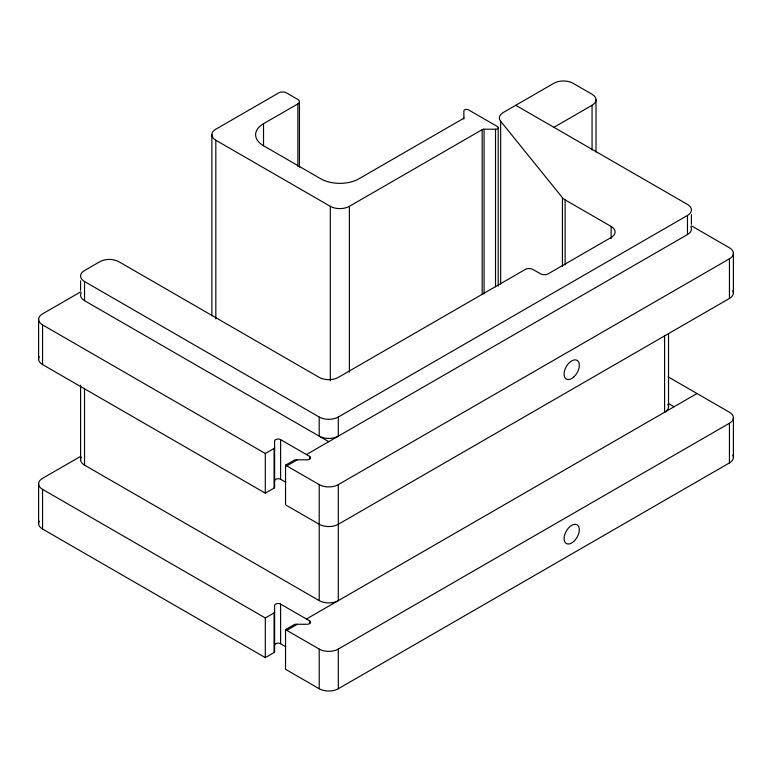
<?xml version="1.0" encoding="UTF-8"?>
<svg xmlns="http://www.w3.org/2000/svg" width="772" height="772" viewBox="0 0 772 772"><rect width="100%" height="100%" fill="white"/><g stroke="black" fill="none" stroke-linecap="round" stroke-linejoin="round"><path stroke-width="1.16" d="M668.523 406.738L668.523 333.533M733.4 457.41L733.4 417.748M733.4 292.955L733.4 253.293M463.866 117.556A2.702 1.554 0 0 1 463.084 118.656L358.932 178.786A26.981 15.575 0 0 1 320.766 178.786L263.522 145.734L263.522 123.703L297.867 103.882A5.394 3.117 0 0 0 297.867 99.472L286.422 92.862A5.394 3.117 0 0 0 278.788 92.862L215.822 129.214A13.491 7.788 0 0 0 215.822 140.234L215.822 318.807M80.713 291.845L42.556 313.876A13.491 7.788 0 0 0 42.556 324.896L42.556 364.558L265.307 493.163L274.06 488.107A1.891 1.09 0 0 0 274.61 487.335L274.61 441.073A3.513 2.026 0 0 1 276.772 439.2A3.513 2.026 0 0 1 280.603 439.635L309.543 456.348A3.513 2.026 0 0 1 310.305 458.558A3.513 2.026 0 0 1 307.063 459.813L295.618 459.813A1.891 1.09 0 0 0 294.286 460.131L285.534 465.178L285.534 504.84L319.222 524.284A13.491 7.788 0 0 0 338.3 524.284L729.443 298.455A13.491 7.788 0 0 0 732.763 290.59M215.822 140.234L330.31 206.327A13.491 7.788 0 0 0 349.388 206.327L482.162 129.667A2.702 1.554 0 0 1 484.073 129.214L495.518 129.214A2.702 1.554 0 0 0 498.008 128.249A2.702 1.554 0 0 0 497.429 126.56L468.479 109.846A2.702 1.554 0 0 0 465.535 109.508A2.702 1.554 0 0 0 463.866 110.946L463.866 119.062M553.91 127.322L592.066 105.281A13.491 7.788 0 0 0 592.066 94.271L572.988 83.251A13.491 7.788 0 0 0 553.91 83.251L503.354 112.442A13.491 7.788 0 0 0 500.661 121.243L500.661 284.019M80.713 456.31L42.556 478.341A13.491 7.788 0 0 0 42.556 489.351L42.556 529.013L265.307 657.619L274.06 652.572A1.891 1.09 0 0 0 274.61 651.8L274.61 605.528A3.513 2.026 0 0 1 276.772 603.656A3.513 2.026 0 0 1 280.603 604.1L309.543 620.813A3.513 2.026 0 0 1 310.305 623.014A3.513 2.026 0 0 1 307.063 624.268L295.618 624.268A1.891 1.09 0 0 0 294.286 624.587L285.534 629.643L285.534 669.295L319.222 688.749A13.491 7.788 0 0 0 338.3 688.749L729.443 462.92A13.491 7.788 0 0 0 732.763 455.046M42.556 324.896L265.307 453.502L274.06 448.455A1.891 1.09 0 0 0 274.61 447.683M500.661 121.243L562.441 197.68A13.491 7.788 0 0 0 565.133 199.89L611.154 226.466A13.491 7.788 0 0 1 611.154 237.477L548.188 273.828A5.394 3.117 0 0 1 540.554 273.828L532.921 269.428A5.394 3.117 0 0 0 525.288 269.428L338.3 377.383A13.491 7.788 0 0 1 319.222 377.383L118.878 261.718A13.491 7.788 0 0 0 99.791 261.718L84.524 270.528A13.491 7.788 0 0 0 84.524 281.539L319.222 417.034A13.491 7.788 0 0 0 338.3 417.034L687.476 215.446A13.491 7.788 0 0 0 687.476 204.426L515.744 105.281M286.779 465.902L297.336 459.813M306.436 454.554L687.476 234.563A13.491 7.788 0 0 0 690.786 226.698M285.534 465.178L319.222 484.633A13.491 7.788 0 0 0 338.3 484.633L729.443 258.803A13.491 7.788 0 0 0 729.443 247.783L691.287 225.752M42.556 489.351L265.307 617.967L274.06 612.91A1.891 1.09 0 0 0 274.61 612.138M286.779 630.357L297.336 624.268M306.436 619.019L697.01 393.517M285.534 629.643L319.222 649.088A13.491 7.788 0 0 0 338.3 649.088L729.443 423.259A13.491 7.788 0 0 0 729.443 412.248L668.137 376.842M668.388 403.428L674.11 406.738M81.214 292.791A13.491 7.788 0 0 0 84.524 300.665L328.756 441.661M274.61 480.724A3.513 2.026 0 0 1 276.772 478.862A3.513 2.026 0 0 1 280.603 479.296L285.765 482.278M81.214 457.246A13.491 7.788 0 0 0 84.524 465.12L319.222 600.616A13.491 7.788 0 0 0 338.3 600.616L338.3 484.633M274.61 645.189A3.513 2.026 0 0 1 276.772 643.317A3.513 2.026 0 0 1 280.603 643.751L285.765 646.743M729.443 258.803L729.443 298.455M729.443 423.259L729.443 462.92M691.423 214.722L691.423 224.276M687.476 215.446L687.476 234.563M664.576 335.444L664.576 412.248A13.491 7.788 0 0 0 667.886 404.374M611.154 226.466L611.154 238.519M596.023 99.781L596.023 152.055M592.066 105.281L592.066 149.903M565.133 199.89L565.133 264.999M562.441 197.68L562.441 266.408M498.201 127.824L498.201 286.094M495.518 129.214L495.518 286.827M484.073 129.214L484.073 293.881M482.162 129.667L482.162 294.499M349.388 206.327L349.388 372.152M338.3 417.034L338.3 436.161A13.491 7.788 0 0 1 319.222 436.161L319.222 417.034M338.3 649.088L338.3 688.749M330.31 206.327L330.31 380.779M319.222 484.633L319.222 600.616M319.222 649.088L319.222 688.749M309.543 456.348L309.543 458.829M309.543 620.813L309.543 623.293M299.449 101.672L299.449 167.177M297.867 103.882L297.867 166.491M280.603 439.635L280.603 479.296M280.603 604.1L280.603 643.751M274.06 448.455L274.06 488.107M274.06 612.91L274.06 652.572M265.307 453.502L265.307 493.163M265.307 617.967L265.307 657.619M211.875 134.724L211.875 315.777M84.524 281.539L84.524 300.665M84.524 388.316L84.524 465.12M80.578 280.815L80.578 290.368M80.578 385.209L80.578 459.61M38.6 319.386L38.6 359.048M38.6 483.851L38.6 523.503M263.522 145.734A26.981 15.575 0 0 1 263.522 123.703M42.556 364.558A13.491 7.788 0 0 1 39.237 356.683M42.556 529.013A13.491 7.788 0 0 1 39.237 521.139M573.673 377.083A10.798 6.234 -60 0 0 577.089 360.36A10.798 6.234 -60 0 0 564.322 371.679A10.798 6.234 -60 0 0 573.673 377.083M573.673 541.539A10.798 6.234 -60 0 0 577.089 524.815A10.798 6.234 -60 0 0 564.322 536.144A10.798 6.234 -60 0 0 573.673 541.539"/></g></svg>
